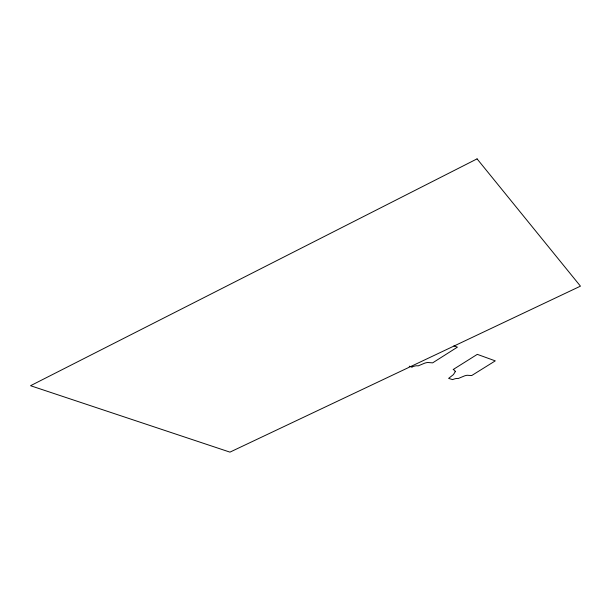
<?xml version="1.0" encoding="UTF-8"?>
<svg xmlns="http://www.w3.org/2000/svg" width="611" height="611" viewBox="0 0 611 611"><rect width="100%" height="100%" fill="white"/><g stroke="black" fill="none" stroke-linecap="round" stroke-linejoin="round"><path stroke-width="0.92" d="M409.24 366.203L411.959 367.043M453.904 345.872L457.41 347.14L432.649 362.858L427.578 362.483A11.097 3.788 -25.2 0 0 424.782 363.133L418.077 365.905A7.156 2.459 -25 0 0 411.951 366.982M455.233 371.687L453.484 374.551L448.611 378.385L452.614 379.622A6.736 2.177 -25.5 0 1 458.227 378.522L464.528 375.895A10.448 3.361 -25.6 0 1 467.11 375.269L471.692 375.559L495.277 360.872L477.306 354.357L453.156 369.525L454.767 370.426L455.233 371.687M477.069 158.868L30.55 385.709L229.957 452.132L580.45 286.154L477.069 158.868"/></g></svg>
